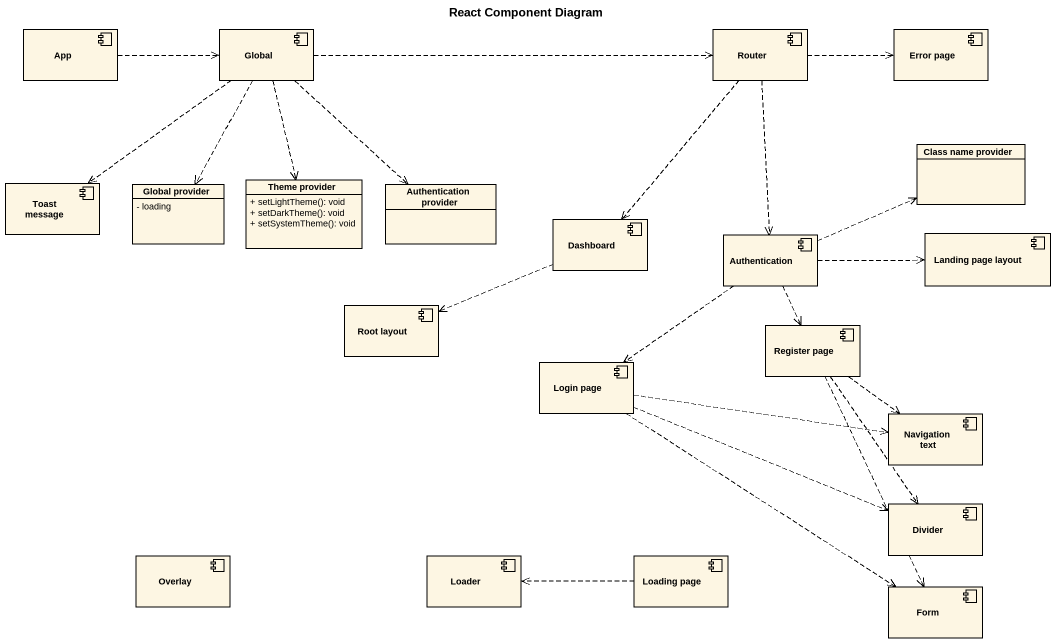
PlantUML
@startuml
title React Component Diagram
allowmixing
hide circle
hide empty members
skinparam classAttributeIconSize 0
component App
component Global
component Router
component "Error page" as Error_page
class "Class name provider" as Class_name_provider
component "Toast message" as Toast_message
class "Theme provider" as Theme_provider {
  + setLightTheme(): void
  + setDarkTheme(): void
  + setSystemTheme(): void
}
class "Global provider" as Global_provider {
  - loading
}
class "Authentication provider" as Authentication_provider
component Dashboard
component Authentication
component "Landing page layout" as Landing_page_layout
component "Root layout" as Root_layout
component "Register page" as Register_page
component "Login page" as Login_page
component "Navigation text" as Navigation_text
component Divider
component Overlay
component Loader
component "Loading page" as Loading_page
component Form
App .right.> Global
Global .right.> Router
Global ..> Toast_message
Global ..> Theme_provider
Global ..> Global_provider
Global ..> Authentication_provider
Router .right.> Error_page
Router ..> Dashboard
Router ..> Authentication
Dashboard .left.> Root_layout
Authentication .right.> Class_name_provider
Authentication .right.> Landing_page_layout
Authentication ..> Register_page
Authentication ..> Login_page
Register_page ..> Navigation_text
Register_page ..> Divider
Register_page ..> Form
Login_page .right.> Navigation_text
Login_page .right.> Divider
Login_page ..> Form
Loading_page .left.> Loader
@enduml
